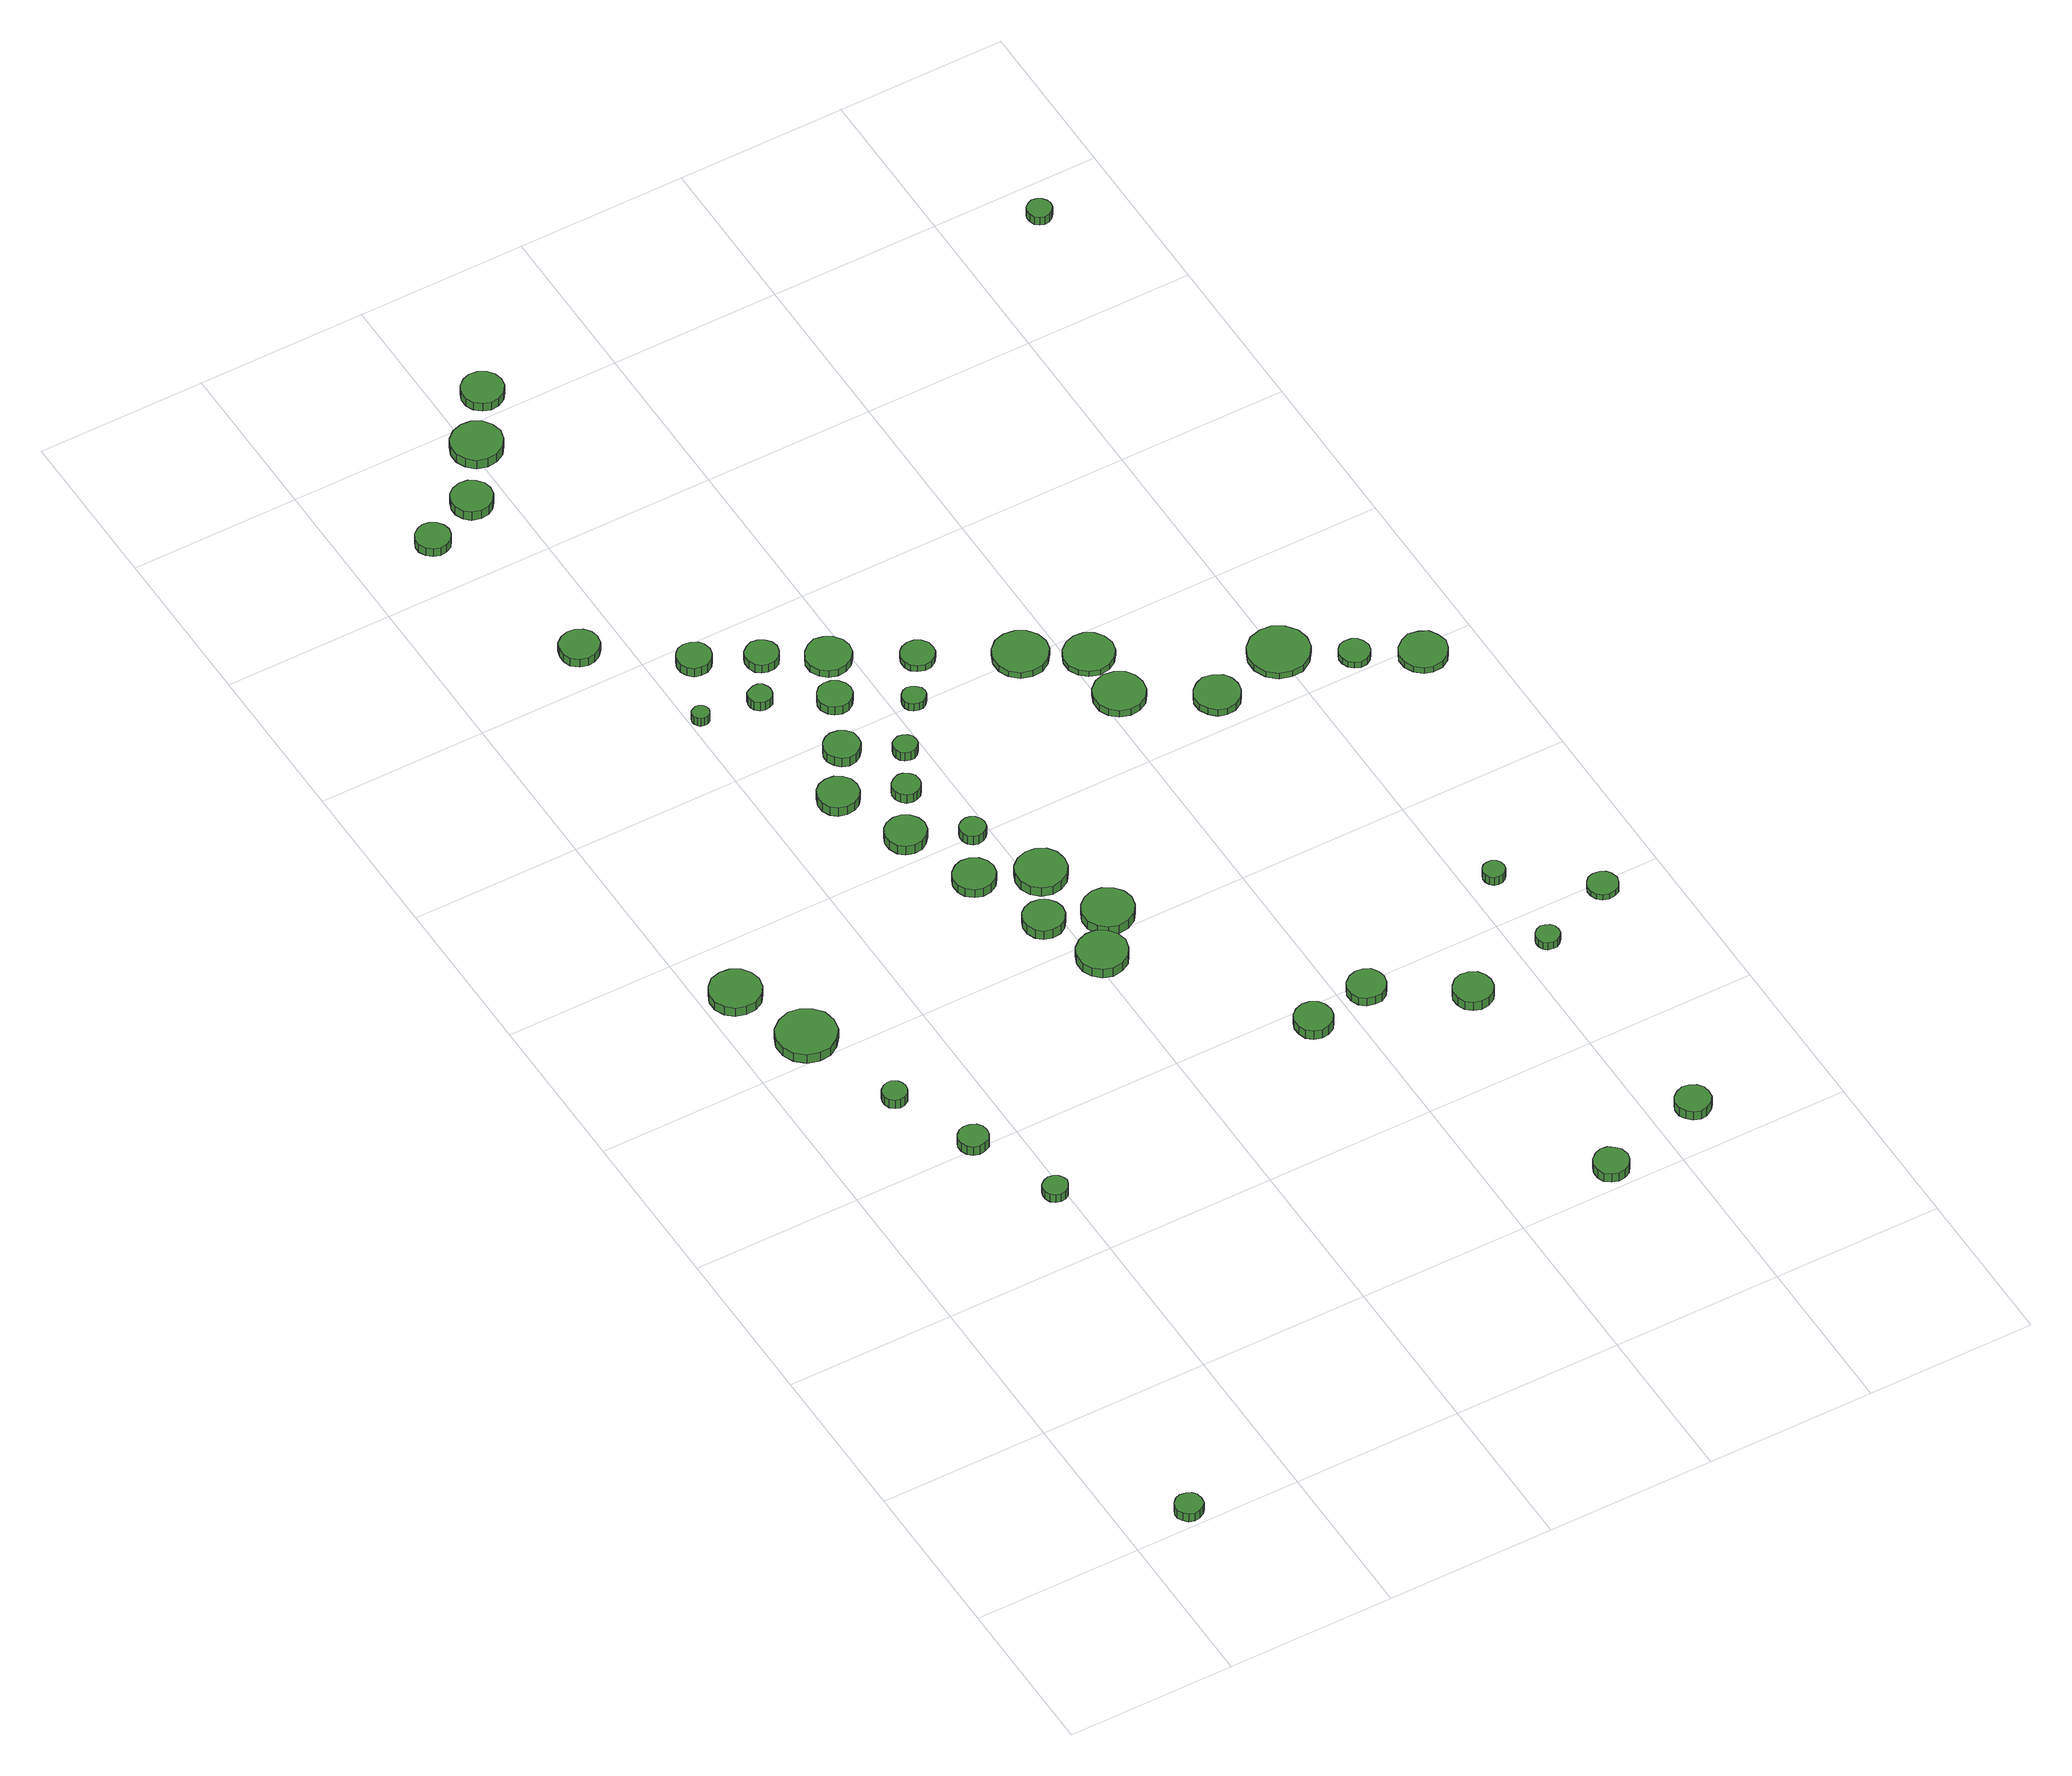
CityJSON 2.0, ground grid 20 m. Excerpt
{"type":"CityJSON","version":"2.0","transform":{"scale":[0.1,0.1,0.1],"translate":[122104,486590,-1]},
"CityObjects":{
"tree1":{"type":"SolitaryVegetationObject","attributes":{"function":"something"},"geometry":[{"type":"MultiSurface","lod":"1","boundaries":[[[0,1,2,3,4,5,6,7,8,9,10,11,12,13,14]],[[15,16,17,18,19,20,21,22,23,24,25,26,27,28,29]],[[0,29,28,1]],[[1,28,27,2]],[[2,27,26,3]],[[3,26,25,4]],[[4,25,24,5]],[[5,24,23,6]],[[6,23,22,7]],[[7,22,21,8]],[[8,21,20,9]],[[9,20,19,10]],[[10,19,18,11]],[[11,18,17,12]],[[12,17,16,13]],[[13,16,15,14]],[[14,15,29,0]]]}]},
"tree2":{"type":"SolitaryVegetationObject","attributes":{"function":"something"},"geometry":[{"type":"MultiSurface","lod":"1","boundaries":[[[30,31,32,33,34,35,36,37,38,39,40,41,42,43,44]],[[45,46,47,48,49,50,51,52,53,54,55,56,57,58,59]],[[30,59,58,31]],[[31,58,57,32]],[[32,57,56,33]],[[33,56,55,34]],[[34,55,54,35]],[[35,54,53,36]],[[36,53,52,37]],[[37,52,51,38]],[[38,51,50,39]],[[39,50,49,40]],[[40,49,48,41]],[[41,48,47,42]],[[42,47,46,43]],[[43,46,45,44]],[[44,45,59,30]]]}]},
"tree3":{"type":"SolitaryVegetationObject","attributes":{"function":"something"},"geometry":[{"type":"MultiSurface","lod":"1","boundaries":[[[60,61,62,63,64,65,66,67,68,69,70,71,72,73,74]],[[75,76,77,78,79,80,81,82,83,84,85,86,87,88,89]],[[60,89,88,61]],[[61,88,87,62]],[[62,87,86,63]],[[63,86,85,64]],[[64,85,84,65]],[[65,84,83,66]],[[66,83,82,67]],[[67,82,81,68]],[[68,81,80,69]],[[69,80,79,70]],[[70,79,78,71]],[[71,78,77,72]],[[72,77,76,73]],[[73,76,75,74]],[[74,75,89,60]]]}]},
"tree4":{"type":"SolitaryVegetationObject","attributes":{"function":"something"},"geometry":[{"type":"MultiSurface","lod":"1","boundaries":[[[90,91,92,93,94,95,96,97,98,99,100,101,102,103,104]],[[105,106,107,108,109,110,111,112,113,114,115,116,117,118,119]],[[90,119,118,91]],[[91,118,117,92]],[[92,117,116,93]],[[93,116,115,94]],[[94,115,114,95]],[[95,114,113,96]],[[96,113,112,97]],[[97,112,111,98]],[[98,111,110,99]],[[99,110,109,100]],[[100,109,108,101]],[[101,108,107,102]],[[102,107,106,103]],[[103,106,105,104]],[[104,105,119,90]]]}]},
"tree5":{"type":"SolitaryVegetationObject","attributes":{"function":"something"},"geometry":[{"type":"MultiSurface","lod":"1","boundaries":[[[120,121,122,123,124,125,126,127,128,129,130,131,132,133,134]],[[135,136,137,138,139,140,141,142,143,144,145,146,147,148,149]],[[120,149,148,121]],[[121,148,147,122]],[[122,147,146,123]],[[123,146,145,124]],[[124,145,144,125]],[[125,144,143,126]],[[126,143,142,127]],[[127,142,141,128]],[[128,141,140,129]],[[129,140,139,130]],[[130,139,138,131]],[[131,138,137,132]],[[132,137,136,133]],[[133,136,135,134]],[[134,135,149,120]]]}]},
"tree6":{"type":"SolitaryVegetationObject","attributes":{"function":"something"},"geometry":[{"type":"MultiSurface","lod":"1","boundaries":[[[150,151,152,153,154,155,156,157,158,159,160,161,162,163,164]],[[165,166,167,168,169,170,171,172,173,174,175,176,177,178,179]],[[150,179,178,151]],[[151,178,177,152]],[[152,177,176,153]],[[153,176,175,154]],[[154,175,174,155]],[[155,174,173,156]],[[156,173,172,157]],[[157,172,171,158]],[[158,171,170,159]],[[159,170,169,160]],[[160,169,168,161]],[[161,168,167,162]],[[162,167,166,163]],[[163,166,165,164]],[[164,165,179,150]]]}]},
"tree7":{"type":"SolitaryVegetationObject","attributes":{"function":"something"},"geometry":[{"type":"MultiSurface","lod":"1","boundaries":[[[180,181,182,183,184,185,186,187,188,189,190,191,192,193,194]],[[195,196,197,198,199,200,201,202,203,204,205,206,207,208,209]],[[180,209,208,181]],[[181,208,207,182]],[[182,207,206,183]],[[183,206,205,184]],[[184,205,204,185]],[[185,204,203,186]],[[186,203,202,187]],[[187,202,201,188]],[[188,201,200,189]],[[189,200,199,190]],[[190,199,198,191]],[[191,198,197,192]],[[192,197,196,193]],[[193,196,195,194]],[[194,195,209,180]]]}]},
"tree8":{"type":"SolitaryVegetationObject","attributes":{"function":"something"},"geometry":[{"type":"MultiSurface","lod":"1","boundaries":[[[210,211,212,213,214,215,216,217,218,219,220,221,222,223,224]],[[225,226,227,228,229,230,231,232,233,234,235,236,237,238,239]],[[210,239,238,211]],[[211,238,237,212]],[[212,237,236,213]],[[213,236,235,214]],[[214,235,234,215]],[[215,234,233,216]],[[216,233,232,217]],[[217,232,231,218]],[[218,231,230,219]],[[219,230,229,220]],[[220,229,228,221]],[[221,228,227,222]],[[222,227,226,223]],[[223,226,225,224]],[[224,225,239,210]]]}]},
"tree9":{"type":"SolitaryVegetationObject","attributes":{"function":"something"},"geometry":[{"type":"MultiSurface","lod":"1","boundaries":[[[240,241,242,243,244,245,246,247,248,249,250,251,252,253,254]],[[255,256,257,258,259,260,261,262,263,264,265,266,267,268,269]],[[240,269,268,241]],[[241,268,267,242]],[[242,267,266,243]],[[243,266,265,244]],[[244,265,264,245]],[[245,264,263,246]],[[246,263,262,247]],[[247,262,261,248]],[[248,261,260,249]],[[249,260,259,250]],[[250,259,258,251]],[[251,258,257,252]],[[252,257,256,253]],[[253,256,255,254]],[[254,255,269,240]]]}]},
"tree10":{"type":"SolitaryVegetationObject","attributes":{"function":"something"},"geometry":[{"type":"MultiSurface","lod":"1","boundaries":[[[270,271,272,273,274,275,276,277,278,279,280,281,282,283,284]],[[285,286,287,288,289,290,291,292,293,294,295,296,297,298,299]],[[270,299,298,271]],[[271,298,297,272]],[[272,297,296,273]],[[273,296,295,274]],[[274,295,294,275]],[[275,294,293,276]],[[276,293,292,277]],[[277,292,291,278]],[[278,291,290,279]],[[279,290,289,280]],[[280,289,288,281]],[[281,288,287,282]],[[282,287,286,283]],[[283,286,285,284]],[[284,285,299,270]]]}]},
"tree11":{"type":"SolitaryVegetationObject","attributes":{"function":"something"},"geometry":[{"type":"MultiSurface","lod":"1","boundaries":[[[300,301,302,303,304,305,306,307,308,309,310,311,312,313,314]],[[315,316,317,318,319,320,321,322,323,324,325,326,327,328,329]],[[300,329,328,301]],[[301,328,327,302]],[[302,327,326,303]],[[303,326,325,304]],[[304,325,324,305]],[[305,324,323,306]],[[306,323,322,307]],[[307,322,321,308]],[[308,321,320,309]],[[309,320,319,310]],[[310,319,318,311]],[[311,318,317,312]],[[312,317,316,313]],[[313,316,315,314]],[[314,315,329,300]]]}]},
"tree12":{"type":"SolitaryVegetationObject","attributes":{"function":"something"},"geometry":[{"type":"MultiSurface","lod":"1","boundaries":[[[330,331,332,333,334,335,336,337,338,339,340,341,342,343,344]],[[345,346,347,348,349,350,351,352,353,354,355,356,357,358,359]],[[330,359,358,331]],[[331,358,357,332]],[[332,357,356,333]],[[333,356,355,334]],[[334,355,354,335]],[[335,354,353,336]],[[336,353,352,337]],[[337,352,351,338]],[[338,351,350,339]],[[339,350,349,340]],[[340,349,348,341]],[[341,348,347,342]],[[342,347,346,343]],[[343,346,345,344]],[[344,345,359,330]]]}]},
"tree13":{"type":"SolitaryVegetationObject","attributes":{"function":"something"},"geometry":[{"type":"MultiSurface","lod":"1","boundaries":[[[360,361,362,363,364,365,366,367,368,369,370,371,372,373,374]],[[375,376,377,378,379,380,381,382,383,384,385,386,387,388,389]],[[360,389,388,361]],[[361,388,387,362]],[[362,387,386,363]],[[363,386,385,364]],[[364,385,384,365]],[[365,384,383,366]],[[366,383,382,367]],[[367,382,381,368]],[[368,381,380,369]],[[369,380,379,370]],[[370,379,378,371]],[[371,378,377,372]],[[372,377,376,373]],[[373,376,375,374]],[[374,375,389,360]]]}]},
"tree14":{"type":"SolitaryVegetationObject","attributes":{"function":"something"},"geometry":[{"type":"MultiSurface","lod":"1","boundaries":[[[390,391,392,393,394,395,396,397,398,399,400,401,402,403,404]],[[405,406,407,408,409,410,411,412,413,414,415,416,417,418,419]],[[390,419,418,391]],[[391,418,417,392]],[[392,417,416,393]],[[393,416,415,394]],[[394,415,414,395]],[[395,414,413,396]],[[396,413,412,397]],[[397,412,411,398]],[[398,411,410,399]],[[399,410,409,400]],[[400,409,408,401]],[[401,408,407,402]],[[402,407,406,403]],[[403,406,405,404]],[[404,405,419,390]]]}]},
"tree15":{"type":"SolitaryVegetationObject","attributes":{"function":"something"},"geometry":[{"type":"MultiSurface","lod":"1","boundaries":[[[420,421,422,423,424,425,426,427,428,429,430,431,432,433,434]],[[435,436,437,438,439,440,441,442,443,444,445,446,447,448,449]],[[420,449,448,421]],[[421,448,447,422]],[[422,447,446,423]],[[423,446,445,424]],[[424,445,444,425]],[[425,444,443,426]],[[426,443,442,427]],[[427,442,441,428]],[[428,441,440,429]],[[429,440,439,430]],[[430,439,438,431]],[[431,438,437,432]],[[432,437,436,433]],[[433,436,435,434]],[[434,435,449,420]]]}]},
"tree16":{"type":"SolitaryVegetationObject","attributes":{"function":"something"},"geometry":[{"type":"MultiSurface","lod":"1","boundaries":[[[450,451,452,453,454,455,456,457,458,459,460,461,462,463,464]],[[465,466,467,468,469,470,471,472,473,474,475,476,477,478,479]],[[450,479,478,451]],[[451,478,477,452]],[[452,477,476,453]],[[453,476,475,454]],[[454,475,474,455]],[[455,474,473,456]],[[456,473,472,457]],[[457,472,471,458]],[[458,471,470,459]],[[459,470,469,460]],[[460,469,468,461]],[[461,468,467,462]],[[462,467,466,463]],[[463,466,465,464]],[[464,465,479,450]]]}]},
"tree17":{"type":"SolitaryVegetationObject","attributes":{"function":"something"},"geometry":[{"type":"MultiSurface","lod":"1","boundaries":[[[480,481,482,483,484,485,486,487,488,489,490,491,492,493,494]],[[495,496,497,498,499,500,501,502,503,504,505,506,507,508,509]],[[480,509,508,481]],[[481,508,507,482]],[[482,507,506,483]],[[483,506,505,484]],[[484,505,504,485]],[[485,504,503,486]],[[486,503,502,487]],[[487,502,501,488]],[[488,501,500,489]],[[489,500,499,490]],[[490,499,498,491]],[[491,498,497,492]],[[492,497,496,493]],[[493,496,495,494]],[[494,495,509,480]]]}]},
"tree18":{"type":"SolitaryVegetationObject","attributes":{"function":"something"},"geometry":[{"type":"MultiSurface","lod":"1","boundaries":[[[510,511,512,513,514,515,516,517,518,519,520,521,522,523,524]],[[525,526,527,528,529,530,531,532,533,534,535,536,537,538,539]],[[510,539,538,511]],[[511,538,537,512]],[[512,537,536,513]],[[513,536,535,514]],[[514,535,534,515]],[[515,534,533,516]],[[516,533,532,517]],[[517,532,531,518]],[[518,531,530,519]],[[519,530,529,520]],[[520,529,528,521]],[[521,528,527,522]],[[522,527,526,523]],[[523,526,525,524]],[[524,525,539,510]]]}]},
"tree19":{"type":"SolitaryVegetationObject","attributes":{"function":"something"},"geometry":[{"type":"MultiSurface","lod":"1","boundaries":[[[540,541,542,543,544,545,546,547,548,549,550,551,552,553,554]],[[555,556,557,558,559,560,561,562,563,564,565,566,567,568,569]],[[540,569,568,541]],[[541,568,567,542]],[[542,567,566,543]],[[543,566,565,544]],[[544,565,564,545]],[[545,564,563,546]],[[546,563,562,547]],[[547,562,561,548]],[[548,561,560,549]],[[549,560,559,550]],[[550,559,558,551]],[[551,558,557,552]],[[552,557,556,553]],[[553,556,555,554]],[[554,555,569,540]]]}]},
"tree20":{"type":"SolitaryVegetationObject","attributes":{"function":"something"},"geometry":[{"type":"MultiSurface","lod":"1","boundaries":[[[570,571,572,573,574,575,576,577,578,579,580,581,582,583,584]],[[585,586,587,588,589,590,591,592,593,594,595,596,597,598,599]],[[570,599,598,571]],[[571,598,597,572]],[[572,597,596,573]],[[573,596,595,574]],[[574,595,594,575]],[[575,594,593,576]],[[576,593,592,577]],[[577,592,591,578]],[[578,591,590,579]],[[579,590,589,580]],[[580,589,588,581]],[[581,588,587,582]],[[582,587,586,583]],[[583,586,585,584]],[[584,585,599,570]]]}]},
"tree21":{"type":"SolitaryVegetationObject","attributes":{"function":"something"},"geometry":[{"type":"MultiSurface","lod":"1","boundaries":[[[600,601,602,603,604,605,606,607,608,609,610,611,612,613,614]],[[615,616,617,618,619,620,621,622,623,624,625,626,627,628,629]],[[600,629,628,601]],[[601,628,627,602]],[[602,627,626,603]],[[603,626,625,604]],[[604,625,624,605]],[[605,624,623,606]],[[606,623,622,607]],[[607,622,621,608]],[[608,621,620,609]],[[609,620,619,610]],[[610,619,618,611]],[[611,618,617,612]],[[612,617,616,613]],[[613,616,615,614]],[[614,615,629,600]]]}]},
"tree22":{"type":"SolitaryVegetationObject","attributes":{"function":"something"},"geometry":[{"type":"MultiSurface","lod":"1","boundaries":[[[630,631,632,633,634,635,636,637,638,639,640,641,642,643,644]],[[645,646,647,648,649,650,651,652,653,654,655,656,657,658,659]],[[630,659,658,631]],[[631,658,657,632]],[[632,657,656,633]],[[633,656,655,634]],[[634,655,654,635]],[[635,654,653,636]],[[636,653,652,637]],[[637,652,651,638]],[[638,651,650,639]],[[639,650,649,640]],[[640,649,648,641]],[[641,648,647,642]],[[642,647,646,643]],[[643,646,645,644]],[[644,645,659,630]]]}]},
"tree23":{"type":"SolitaryVegetationObject","attributes":{"function":"something"},"geometry":[{"type":"MultiSurface","lod":"1","boundaries":[[[660,661,662,663,664,665,666,667,668,669,670,671,672,673,674]],[[675,676,677,678,679,680,681,682,683,684,685,686,687,688,689]],[[660,689,688,661]],[[661,688,687,662]],[[662,687,686,663]],[[663,686,685,664]],[[664,685,684,665]],[[665,684,683,666]],[[666,683,682,667]],[[667,682,681,668]],[[668,681,680,669]],[[669,680,679,670]],[[670,679,678,671]],[[671,678,677,672]],[[672,677,676,673]],[[673,676,675,674]],[[674,675,689,660]]]}]},
"tree24":{"type":"SolitaryVegetationObject","attributes":{"function":"something"},"geometry":[{"type":"MultiSurface","lod":"1","boundaries":[[[690,691,692,693,694,695,696,697,698,699,700,701,702,703,704]],[[705,706,707,708,709,710,711,712,713,714,715,716,717,718,719]],[[690,719,718,691]],[[691,718,717,692]],[[692,717,716,693]],[[693,716,715,694]],[[694,715,714,695]],[[695,714,713,696]],[[696,713,712,697]],[[697,712,711,698]],[[698,711,710,699]],[[699,710,709,700]],[[700,709,708,701]],[[701,708,707,702]],[[702,707,706,703]],[[703,706,705,704]],[[704,705,719,690]]]}]},
"tree25":{"type":"SolitaryVegetationObject","attributes":{"function":"something"},"geometry":[{"type":"MultiSurface","lod":"1","boundaries":[[[720,721,722,723,724,725,726,727,728,729,730,731,732,733,734]],[[735,736,737,738,739,740,741,742,743,744,745,746,747,748,749]],[[720,749,748,721]],[[721,748,747,722]],[[722,747,746,723]],[[723,746,745,724]],[[724,745,744,725]],[[725,744,743,726]],[[726,743,742,727]],[[727,742,741,728]],[[728,741,740,729]],[[729,740,739,730]],[[730,739,738,731]],[[731,738,737,732]],[[732,737,736,733]],[[733,736,735,734]],[[734,735,749,720]]]}]},
"tree26":{"type":"SolitaryVegetationObject","attributes":{"function":"something"},"geometry":[{"type":"MultiSurface","lod":"1","boundaries":[[[750,751,752,753,754,755,756,757,758,759,760,761,762,763,764]],[[765,766,767,768,769,770,771,772,773,774,775,776,777,778,779]],[[750,779,778,751]],[[751,778,777,752]],[[752,777,776,753]],[[753,776,775,754]],[[754,775,774,755]],[[755,774,773,756]],[[756,773,772,757]],[[757,772,771,758]],[[758,771,770,759]],[[759,770,769,760]],[[760,769,768,761]],[[761,768,767,762]],[[762,767,766,763]],[[763,766,765,764]],[[764,765,779,750]]]}]},
"tree27":{"type":"SolitaryVegetationObject","attributes":{"function":"something"},"geometry":[{"type":"MultiSurface","lod":"1","boundaries":[[[780,781,782,783,784,785,786,787,788,789,790,791,792,793,794]],[[795,796,797,798,799,800,801,802,803,804,805,806,807,808,809]],[[780,809,808,781]],[[781,808,807,782]],[[782,807,806,783]],[[783,806,805,784]],[[784,805,804,785]],[[785,804,803,786]],[[786,803,802,787]],[[787,802,801,788]],[[788,801,800,789]],[[789,800,799,790]],[[790,799,798,791]],[[791,798,797,792]],[[792,797,796,793]],[[793,796,795,794]],[[794,795,809,780]]]}]},
"tree28":{"type":"SolitaryVegetationObject","attributes":{"function":"something"},"geometry":[{"type":"MultiSurface","lod":"1","boundaries":[[[810,811,812,813,814,815,816,817,818,819,820,821,822,823,824]],[[825,826,827,828,829,830,831,832,833,834,835,836,837,838,839]],[[810,839,838,811]],[[811,838,837,812]],[[812,837,836,813]],[[813,836,835,814]],[[814,835,834,815]],[[815,834,833,816]],[[816,833,832,817]],[[817,832,831,818]],[[818,831,830,819]],[[819,830,829,820]],[[820,829,828,821]],[[821,828,827,822]],[[822,827,826,823]],[[823,826,825,824]],[[824,825,839,810]]]}]},
"tree29":{"type":"SolitaryVegetationObject","attributes":{"function":"something"},"geometry":[{"type":"MultiSurface","lod":"1","boundaries":[[[840,841,842,843,844,845,846,847,848,849,850,851,852,853,854]],[[855,856,857,858,859,860,861,862,863,864,865,866,867,868,869]],[[840,869,868,841]],[[841,868,867,842]],[[842,867,866,843]],[[843,866,865,844]],[[844,865,864,845]],[[845,864,863,846]],[[846,863,862,847]],[[847,862,861,848]],[[848,861,860,849]],[[849,860,859,850]],[[850,859,858,851]],[[851,858,857,852]],[[852,857,856,853]],[[853,856,855,854]],[[854,855,869,840]]]}]},
"tree30":{"type":"SolitaryVegetationObject","attributes":{"function":"something"},"geometry":[{"type":"MultiSurface","lod":"1","boundaries":[[[870,871,872,873,874,875,876,877,878,879,880,881,882,883,884]],[[885,886,887,888,889,890,891,892,893,894,895,896,897,898,899]],[[870,899,898,871]],[[871,898,897,872]],[[872,897,896,873]],[[873,896,895,874]],[[874,895,894,875]],[[875,894,893,876]],[[876,893,892,877]],[[877,892,891,878]],[[878,891,890,879]],[[879,890,889,880]],[[880,889,888,881]],[[881,888,887,882]],[[882,887,886,883]],[[883,886,885,884]],[[884,885,899,870]]]}]},
"tree31":{"type":"SolitaryVegetationObject","attributes":{"function":"something"},"geometry":[{"type":"MultiSurface","lod":"1","boundaries":[[[900,901,902,903,904,905,906,907,908,909,910,911,912,913,914]],[[915,916,917,918,919,920,921,922,923,924,925,926,927,928,929]],[[900,929,928,901]],[[901,928,927,902]],[[902,927,926,903]],[[903,926,925,904]],[[904,925,924,905]],[[905,924,923,906]],[[906,923,922,907]],[[907,922,921,908]],[[908,921,920,909]],[[909,920,919,910]],[[910,919,918,911]],[[911,918,917,912]],[[912,917,916,913]],[[913,916,915,914]],[[914,915,929,900]]]}]},
"tree32":{"type":"SolitaryVegetationObject","attributes":{"function":"something"},"geometry":[{"type":"MultiSurface","lod":"1","boundaries":[[[930,931,932,933,934,935,936,937,938,939,940,941,942,943,944]],[[945,946,947,948,949,950,951,952,953,954,955,956,957,958,959]],[[930,959,958,931]],[[931,958,957,932]],[[932,957,956,933]],[[933,956,955,934]],[[934,955,954,935]],[[935,954,953,936]],[[936,953,952,937]],[[937,952,951,938]],[[938,951,950,939]],[[939,950,949,940]],[[940,949,948,941]],[[941,948,947,942]],[[942,947,946,943]],[[943,946,945,944]],[[944,945,959,930]]]}]},
"tree33":{"type":"SolitaryVegetationObject","attributes":{"function":"something"},"geometry":[{"type":"MultiSurface","lod":"1","boundaries":[[[960,961,962,963,964,965,966,967,968,969,970,971,972,973,974]],[[975,976,977,978,979,980,981,982,983,984,985,986,987,988,989]],[[960,989,988,961]],[[961,988,987,962]],[[962,987,986,963]],[[963,986,985,964]],[[964,985,984,965]],[[965,984,983,966]],[[966,983,982,967]],[[967,982,981,968]],[[968,981,980,969]],[[969,980,979,970]],[[970,979,978,971]],[[971,978,977,972]],[[972,977,976,973]],[[973,976,975,974]],[[974,975,989,960]]]}]},
"tree34":{"type":"SolitaryVegetationObject","attributes":{"function":"something"},"geometry":[{"type":"MultiSurface","lod":"1","boundaries":[[[990,991,992,993,994,995,996,997,998,999,1000,1001,1002,1003,1004]],[[1005,1006,1007,1008,1009,1010,1011,1012,1013,1014,1015,1016,1017,1018,1019]],[[990,1019,1018,991]],[[991,1018,1017,992]],[[992,1017,1016,993]],[[993,1016,1015,994]],[[994,1015,1014,995]],[[995,1014,1013,996]],[[996,1013,1012,997]],[[997,1012,1011,998]],[[998,1011,1010,999]],[[999,1010,1009,1000]],[[1000,1009,1008,1001]],[[1001,1008,1007,1002]],[[1002,1007,1006,1003]],[[1003,1006,1005,1004]],[[1004,1005,1019,990]]]}]},
"tree35":{"type":"SolitaryVegetationObject","attributes":{"function":"something"},"geometry":[{"type":"MultiSurface","lod":"1","boundaries":[[[1020,1021,1022,1023,1024,1025,1026,1027,1028,1029,1030,1031,1032,1033,1034]],[[1035,1036,1037,1038,1039,1040,1041,1042,1043,1044,1045,1046,1047,1048,1049]],[[1020,1049,1048,1021]],[[1021,1048,1047,1022]],[[1022,1047,1046,1023]],[[1023,1046,1045,1024]],[[1024,1045,1044,1025]],[[1025,1044,1043,1026]],[[1026,1043,1042,1027]],[[1027,1042,1041,1028]],[[1028,1041,1040,1029]],[[1029,1040,1039,1030]],[[1030,1039,1038,1031]],[[1031,1038,1037,1032]],[[1032,1037,1036,1033]],[[1033,1036,1035,1034]],[[1034,1035,1049,1020]]]}]},
"tree36":{"type":"SolitaryVegetationObject","attributes":{"function":"something"},"geometry":[{"type":"MultiSurface","lod":"1","boundaries":[[[1050,1051,1052,1053,1054,1055,1056,1057,1058,1059,1060,1061,1062,1063,1064]],[[1065,1066,1067,1068,1069,1070,1071,1072,1073,1074,1075,1076,1077,1078,1079]],[[1050,1079,1078,1051]],[[1051,1078,1077,1052]],[[1052,1077,1076,1053]],[[1053,1076,1075,1054]],[[1054,1075,1074,1055]],[[1055,1074,1073,1056]],[[1056,1073,1072,1057]],[[1057,1072,1071,1058]],[[1058,1071,1070,1059]],[[1059,1070,1069,1060]],[[1060,1069,1068,1061]],[[1061,1068,1067,1062]],[[1062,1067,1066,1063]],[[1063,1066,1065,1064]],[[1064,1065,1079,1050]]]}]},
"tree37":{"type":"SolitaryVegetationObject","attributes":{"function":"something"},"geometry":[{"type":"MultiSurface","lod":"1","boundaries":[[[1080,1081,1082,1083,1084,1085,1086,1087,1088,1089,1090,1091,1092,1093,1094]],[[1095,1096,1097,1098,1099,1100,1101,1102,1103,1104,1105,1106,1107,1108,1109]],[[1080,1109,1108,1081]],[[1081,1108,1107,1082]],[[1082,1107,1106,1083]],[[1083,1106,1105,1084]],[[1084,1105,1104,1085]],[[1085,1104,1103,1086]],[[1086,1103,1102,1087]],[[1087,1102,1101,1088]],[[1088,1101,1100,1089]],[[1089,1100,1099,1090]],[[1090,1099,1098,1091]],[[1091,1098,1097,1092]],[[1092,1097,1096,1093]],[[1093,1096,1095,1094]],[[1094,1095,1109,1080]]]}]},
"tree38":{"type":"SolitaryVegetationObject","attributes":{"function":"something"},"geometry":[{"type":"MultiSurface","lod":"1","boundaries":[[[1110,1111,1112,1113,1114,1115,1116,1117,1118,1119,1120,1121,1122,1123,1124]],[[1125,1126,1127,1128,1129,1130,1131,1132,1133,1134,1135,1136,1137,1138,1139]],[[1110,1139,1138,1111]],[[1111,1138,1137,1112]],[[1112,1137,1136,1113]],[[1113,1136,1135,1114]],[[1114,1135,1134,1115]],[[1115,1134,1133,1116]],[[1116,1133,1132,1117]],[[1117,1132,1131,1118]],[[1118,1131,1130,1119]],[[1119,1130,1129,1120]],[[1120,1129,1128,1121]],[[1121,1128,1127,1122]],[[1122,1127,1126,1123]],[[1123,1126,1125,1124]],[[1124,1125,1139,1110]]]}]},
"tree39":{"type":"SolitaryVegetationObject","attributes":{"function":"something"},"geometry":[{"type":"MultiSurface","lod":"1","boundaries":[[[1140,1141,1142,1143,1144,1145,1146,1147,1148,1149,1150,1151,1152,1153,1154]],[[1155,1156,1157,1158,1159,1160,1161,1162,1163,1164,1165,1166,1167,1168,1169]],[[1140,1169,1168,1141]],[[1141,1168,1167,1142]],[[1142,1167,1166,1143]],[[1143,1166,1165,1144]],[[1144,1165,1164,1145]],[[1145,1164,1163,1146]],[[1146,1163,1162,1147]],[[1147,1162,1161,1148]],[[1148,1161,1160,1149]],[[1149,1160,1159,1150]],[[1150,1159,1158,1151]],[[1151,1158,1157,1152]],[[1152,1157,1156,1153]],[[1153,1156,1155,1154]],[[1154,1155,1169,1140]]]}]},
"tree40":{"type":"SolitaryVegetationObject","attributes":{"function":"something"},"geometry":[{"type":"MultiSurface","lod":"1","boundaries":[[[1170,1171,1172,1173,1174,1175,1176,1177,1178,1179,1180,1181,1182,1183,1184]],[[1185,1186,1187,1188,1189,1190,1191,1192,1193,1194,1195,1196,1197,1198,1199]],[[1170,1199,1198,1171]],[[1171,1198,1197,1172]],[[1172,1197,1196,1173]],[[1173,1196,1195,1174]],[[1174,1195,1194,1175]],[[1175,1194,1193,1176]],[[1176,1193,1192,1177]],[[1177,1192,1191,1178]],[[1178,1191,1190,1179]],[[1179,1190,1189,1180]],[[1180,1189,1188,1181]],[[1181,1188,1187,1182]],[[1182,1187,1186,1183]],[[1183,1186,1185,1184]],[[1184,1185,1199,1170]]]}]},
"tree41":{"type":"SolitaryVegetationObject","attributes":{"function":"something"},"geometry":[{"type":"MultiSurface","lod":"1","boundaries":[[[1200,1201,1202,1203,1204,1205,1206,1207,1208,1209,1210,1211,1212,1213,1214]],[[1215,1216,1217,1218,1219,1220,1221,1222,1223,1224,1225,1226,1227,1228,1229]],[[1200,1229,1228,1201]],[[1201,1228,1227,1202]],[[1202,1227,1226,1203]],[[1203,1226,1225,1204]],[[1204,1225,1224,1205]],[[1205,1224,1223,1206]],[[1206,1223,1222,1207]],[[1207,1222,1221,1208]],[[1208,1221,1220,1209]],[[1209,1220,1219,1210]],[[1210,1219,1218,1211]],[[1211,1218,1217,1212]],[[1212,1217,1216,1213]],[[1213,1216,1215,1214]],[[1214,1215,1229,1200]]]}]},
"tree42":{"type":"SolitaryVegetationObject","attributes":{"function":"something"},"geometry":[{"type":"MultiSurface","lod":"1","boundaries":[[[1230,1231,1232,1233,1234,1235,1236,1237,1238,1239,1240,1241,1242,1243,1244]],[[1245,1246,1247,1248,1249,1250,1251,1252,1253,1254,1255,1256,1257,1258,1259]],[[1230,1259,1258,1231]],[[1231,1258,1257,1232]],[[1232,1257,1256,1233]],[[1233,1256,1255,1234]],[[1234,1255,1254,1235]],[[1235,1254,1253,1236]],[[1236,1253,1252,1237]],[[1237,1252,1251,1238]],[[1238,1251,1250,1239]],[[1239,1250,1249,1240]],[[1240,1249,1248,1241]],[[1241,1248,1247,1242]],[[1242,1247,1246,1243]],[[1243,1246,1245,1244]],[[1244,1245,1259,1230]]]}]},
"tree43":{"type":"SolitaryVegetationObject","attributes":{"function":"something"},"geometry":[{"type":"MultiSurface","lod":"1","boundaries":[[[1260,1261,1262,1263,1264,1265,1266,1267,1268,1269,1270,1271,1272,1273,1274]],[[1275,1276,1277,1278,1279,1280,1281,1282,1283,1284,1285,1286,1287,1288,1289]],[[1260,1289,1288,1261]],[[1261,1288,1287,1262]],[[1262,1287,1286,1263]],[[1263,1286,1285,1264]],[[1264,1285,1284,1265]],[[1265,1284,1283,1266]],[[1266,1283,1282,1267]],[[1267,1282,1281,1268]],[[1268,1281,1280,1269]],[[1269,1280,1279,1270]],[[1270,1279,1278,1271]],[[1271,1278,1277,1272]],[[1272,1277,1276,1273]],[[1273,1276,1275,1274]],[[1274,1275,1289,1260]]]}]},
"tree44":{"type":"SolitaryVegetationObject","attributes":{"function":"something"},"geometry":[{"type":"MultiSurface","lod":"1","boundaries":[[[1290,1291,1292,1293,1294,1295,1296,1297,1298,1299,1300,1301,1302,1303,1304]],[[1305,1306,1307,1308,1309,1310,1311,1312,1313,1314,1315,1316,1317,1318,1319]],[[1290,1319,1318,1291]],[[1291,1318,1317,1292]],[[1292,1317,1316,1293]],[[1293,1316,1315,1294]],[[1294,1315,1314,1295]],[[1295,1314,1313,1296]],[[1296,1313,1312,1297]],[[1297,1312,1311,1298]],[[1298,1311,1310,1299]],[[1299,1310,1309,1300]],[[1300,1309,1308,1301]],[[1301,1308,1307,1302]],[[1302,1307,1306,1303]],[[1303,1306,1305,1304]],[[1304,1305,1319,1290]]]}]},
"tree45":{"type":"SolitaryVegetationObject","attributes":{"function":"something"},"geometry":[{"type":"MultiSurface","lod":"1","boundaries":[[[1320,1321,1322,1323,1324,1325,1326,1327,1328,1329,1330,1331,1332,1333,1334]],[[1335,1336,1337,1338,1339,1340,1341,1342,1343,1344,1345,1346,1347,1348,1349]],[[1320,1349,1348,1321]],[[1321,1348,1347,1322]],[[1322,1347,1346,1323]],[[1323,1346,1345,1324]],[[1324,1345,1344,1325]],[[1325,1344,1343,1326]],[[1326,1343,1342,1327]],[[1327,1342,1341,1328]],[[1328,1341,1340,1329]],[[1329,1340,1339,1330]],[[1330,1339,1338,1331]],[[1331,1338,1337,1332]],[[1332,1337,1336,1333]],[[1333,1336,1335,1334]],[[1334,1335,1349,1320]]]}]},
"tree46":{"type":"SolitaryVegetationObject","attributes":{"function":"something"},"geometry":[{"type":"MultiSurface","lod":"1","boundaries":[[[1350,1351,1352,1353,1354,1355,1356,1357,1358,1359,1360,1361,1362,1363,1364]],[[1365,1366,1367,1368,1369,1370,1371,1372,1373,1374,1375,1376,1377,1378,1379]],[[1350,1379,1378,1351]],[[1351,1378,1377,1352]],[[1352,1377,1376,1353]],[[1353,1376,1375,1354]],[[1354,1375,1374,1355]],[[1355,1374,1373,1356]],[[1356,1373,1372,1357]],[[1357,1372,1371,1358]],[[1358,1371,1370,1359]],[[1359,1370,1369,1360]],[[1360,1369,1368,1361]],[[1361,1368,1367,1362]],[[1362,1367,1366,1363]],[[1363,1366,1365,1364]],[[1364,1365,1379,1350]]]}]}
},
"vertices":[
[93,22,18],[92,29,18],[88,34,18],[82,37,18],[75,38,18],[69,36,18],[64,31,18],[61,25,18],[61,19,18],[64,13,18],[69,8,18],[75,6,18],[82,7,18],[88,10,18],[92,15,18],[92,15,6],[88,10,6],[82,7,6],[75,6,6],[69,8,6],[64,13,6],[61,19,6],[61,25,6],[64,31,6],[69,36,6],[75,38,6],[82,37,6],[88,34,6],[92,29,6],[93,22,6],
[65,919,27],[62,931,27],[55,941,27],[44,947,27],[32,948,27],[20,945,27],[11,936,27],[6,925,27],[6,913,27],[11,902,27],[20,894,27],[32,890,27],[44,891,27],[55,897,27],[62,907,27],[62,907,14],[55,897,14],[44,891,14],[32,890,14],[20,894,14],[11,902,14],[6,913,14],[6,925,14],[11,936,14],[20,945,14],[32,948,14],[44,947,14],[55,941,14],[62,931,14],[65,919,14],
[104,825,27],[101,840,27],[92,851,27],[80,858,27],[66,860,27],[52,855,27],[41,846,27],[35,833,27],[35,818,27],[41,805,27],[52,795,27],[66,791,27],[80,792,27],[92,800,27],[101,811,27],[101,811,14],[92,800,14],[80,792,14],[66,791,14],[52,795,14],[41,805,14],[35,818,14],[35,833,14],[41,846,14],[52,855,14],[66,860,14],[80,858,14],[92,851,14],[101,840,14],[104,825,14],
[122,703,26],[121,709,26],[118,713,26],[112,717,26],[106,717,26],[101,715,26],[96,711,26],[94,706,26],[94,700,26],[96,694,26],[101,690,26],[106,688,26],[112,689,26],[118,692,26],[121,697,26],[121,697,13],[118,692,13],[112,689,13],[106,688,13],[101,690,13],[96,694,13],[94,700,13],[94,706,13],[96,711,13],[101,715,13],[106,717,13],[112,717,13],[118,713,13],[121,709,13],[122,703,13],
[163,600,29],[162,607,29],[158,613,29],[151,616,29],[144,617,29],[137,615,29],[132,610,29],[129,604,29],[129,597,29],[132,590,29],[137,585,29],[144,583,29],[151,584,29],[158,587,29],[162,593,29],[162,593,16],[158,587,16],[151,584,16],[144,583,16],[137,585,16],[132,590,16],[129,597,16],[129,604,16],[132,610,16],[137,615,16],[144,617,16],[151,616,16],[158,613,16],[162,607,16],[163,600,16],
[199,490,32],[197,496,32],[194,500,32],[189,503,32],[183,504,32],[177,502,32],[172,498,32],[170,493,32],[170,487,32],[172,481,32],[177,477,32],[183,475,32],[189,476,32],[194,479,32],[197,484,32],[197,484,20],[194,479,20],[189,476,20],[183,475,20],[177,477,20],[172,481,20],[170,487,20],[170,493,20],[172,498,20],[177,502,20],[183,504,20],[189,503,20],[194,500,20],[197,496,20],[199,490,20],
[170,1444,27],[168,1453,27],[162,1461,27],[154,1465,27],[145,1466,27],[136,1463,27],[128,1457,27],[125,1448,27],[125,1439,27],[128,1430,27],[136,1424,27],[145,1421,27],[154,1422,27],[162,1427,27],[168,1434,27],[168,1434,15],[162,1427,15],[154,1422,15],[145,1421,15],[136,1424,15],[128,1430,15],[125,1439,15],[125,1448,15],[128,1457,15],[136,1463,15],[145,1466,15],[154,1465,15],[162,1461,15],[168,1453,15],[170,1444,15],
[112,1662,27],[110,1670,27],[105,1677,27],[98,1681,27],[90,1682,27],[82,1679,27],[76,1674,27],[72,1666,27],[72,1658,27],[76,1650,27],[82,1645,27],[90,1642,27],[98,1643,27],[105,1647,27],[110,1654,27],[110,1654,15],[105,1647,15],[98,1643,15],[90,1642,15],[82,1645,15],[76,1650,15],[72,1658,15],[72,1666,15],[76,1674,15],[82,1679,15],[90,1682,15],[98,1681,15],[105,1677,15],[110,1670,15],[112,1662,15],
[220,1292,26],[219,1296,26],[217,1299,26],[213,1301,26],[209,1302,26],[205,1300,26],[202,1298,26],[200,1294,26],[200,1290,26],[202,1286,26],[205,1283,26],[209,1282,26],[213,1282,26],[217,1284,26],[219,1288,26],[219,1288,14],[217,1284,14],[213,1282,14],[209,1282,14],[205,1283,14],[202,1286,14],[200,1290,14],[200,1294,14],[202,1298,14],[205,1300,14],[209,1302,14],[213,1301,14],[217,1299,14],[219,1296,14],[220,1292,14],
[302,1114,26],[300,1124,26],[294,1132,26],[286,1137,26],[276,1138,26],[266,1135,26],[259,1129,26],[255,1119,26],[255,1109,26],[259,1100,26],[266,1094,26],[276,1091,26],[286,1092,26],[294,1097,26],[300,1105,26],[300,1105,13],[294,1097,13],[286,1092,13],[276,1091,13],[266,1094,13],[259,1100,13],[255,1109,13],[255,1119,13],[259,1129,13],[266,1135,13],[276,1138,13],[286,1137,13],[294,1132,13],[300,1124,13],[302,1114,13],
[336,1029,26],[334,1038,26],[328,1046,26],[320,1051,26],[310,1052,26],[300,1049,26],[293,1043,26],[289,1034,26],[289,1024,26],[293,1014,26],[300,1008,26],[310,1005,26],[320,1006,26],[328,1011,26],[334,1019,26],[334,1019,13],[328,1011,13],[320,1006,13],[310,1005,13],[300,1008,13],[293,1014,13],[289,1024,13],[289,1034,13],[293,1043,13],[300,1049,13],[310,1052,13],[320,1051,13],[328,1046,13],[334,1038,13],[336,1029,13],
[368,936,26],[366,946,26],[360,954,26],[351,959,26],[341,960,26],[332,957,26],[324,950,26],[320,941,26],[320,931,26],[324,922,26],[332,915,26],[341,912,26],[351,913,26],[360,918,26],[366,926,26],[366,926,14],[360,918,14],[351,913,14],[341,912,14],[332,915,14],[324,922,14],[320,931,14],[320,941,14],[324,950,14],[332,957,14],[341,960,14],[351,959,14],[360,954,14],[366,946,14],[368,936,14],
[401,845,27],[399,854,27],[393,862,27],[385,867,27],[375,868,27],[365,865,27],[358,859,27],[354,850,27],[354,840,27],[358,830,27],[365,824,27],[375,821,27],[385,822,27],[393,827,27],[399,835,27],[399,835,14],[393,827,14],[385,822,14],[375,821,14],[365,824,14],[358,830,14],[354,840,14],[354,850,14],[358,859,14],[365,865,14],[375,868,14],[385,867,14],[393,862,14],[399,854,14],[401,845,14],
[435,768,28],[432,780,28],[425,789,28],[414,796,28],[402,797,28],[391,793,28],[382,785,28],[377,774,28],[377,761,28],[382,750,28],[391,742,28],[402,738,28],[414,740,28],[425,746,28],[432,756,28],[432,756,15],[425,746,15],[414,740,15],[402,738,15],[391,742,15],[382,750,15],[377,761,15],[377,774,15],[382,785,15],[391,793,15],[402,797,15],[414,796,15],[425,789,15],[432,780,15],[435,768,15],
[267,1369,24],[265,1378,24],[261,1384,24],[253,1388,24],[245,1389,24],[237,1387,24],[231,1381,24],[228,1374,24],[228,1365,24],[231,1358,24],[237,1352,24],[245,1350,24],[253,1350,24],[261,1355,24],[265,1361,24],[265,1361,11],[261,1355,11],[253,1350,11],[245,1350,11],[237,1352,11],[231,1358,11],[228,1365,11],[228,1374,11],[231,1381,11],[237,1387,11],[245,1389,11],[253,1388,11],[261,1384,11],[265,1378,11],[267,1369,11],
[293,1284,25],[292,1289,25],[289,1294,25],[284,1297,25],[278,1297,25],[273,1295,25],[268,1292,25],[266,1286,25],[266,1281,25],[268,1276,25],[273,1272,25],[278,1270,25],[284,1271,25],[289,1273,25],[292,1278,25],[292,1278,12],[289,1273,12],[284,1271,12],[278,1270,12],[273,1272,12],[268,1276,12],[266,1281,12],[266,1286,12],[268,1292,12],[273,1295,12],[278,1297,12],[284,1297,12],[289,1294,12],[292,1289,12],[293,1284,12],
[181,1691,28],[179,1700,28],[173,1708,28],[165,1713,28],[155,1714,28],[145,1711,28],[138,1705,28],[134,1695,28],[134,1686,28],[138,1676,28],[145,1670,28],[155,1667,28],[165,1668,28],[173,1673,28],[179,1681,28],[179,1681,15],[173,1673,15],[165,1668,15],[155,1667,15],[145,1670,15],[138,1676,15],[134,1686,15],[134,1695,15],[138,1705,15],[145,1711,15],[155,1714,15],[165,1713,15],[173,1708,15],[179,1700,15],[181,1691,15],
[338,1174,25],[337,1183,25],[331,1190,25],[324,1194,25],[315,1195,25],[307,1192,25],[301,1187,25],[297,1179,25],[297,1170,25],[301,1162,25],[307,1156,25],[315,1153,25],[324,1154,25],[331,1159,25],[337,1166,25],[337,1166,12],[331,1159,12],[324,1154,12],[315,1153,12],[307,1156,12],[301,1162,12],[297,1170,12],[297,1179,12],[301,1187,12],[307,1192,12],[315,1195,12],[324,1194,12],[331,1190,12],[337,1183,12],[338,1174,12],
[364,1088,25],[363,1095,25],[359,1100,25],[353,1104,25],[347,1105,25],[340,1102,25],[335,1098,25],[332,1092,25],[332,1085,25],[335,1079,25],[340,1074,25],[347,1072,25],[353,1073,25],[359,1076,25],[363,1082,25],[363,1082,12],[359,1076,12],[353,1073,12],[347,1072,12],[340,1074,12],[335,1079,12],[332,1085,12],[332,1092,12],[335,1098,12],[340,1102,12],[347,1105,12],[353,1104,12],[359,1100,12],[363,1095,12],[364,1088,12],
[393,998,25],[392,1004,25],[388,1009,25],[383,1012,25],[377,1013,25],[371,1011,25],[366,1007,25],[364,1001,25],[364,995,25],[366,989,25],[371,985,25],[377,983,25],[383,984,25],[388,987,25],[392,992,25],[392,992,12],[388,987,12],[383,984,12],[377,983,12],[371,985,12],[366,989,12],[364,995,12],[364,1001,12],[366,1007,12],[371,1011,12],[377,1013,12],[383,1012,12],[388,1009,12],[392,1004,12],[393,998,12],
[440,908,25],[438,920,25],[431,930,25],[420,936,25],[408,937,25],[396,933,25],[387,925,25],[382,914,25],[382,902,25],[387,890,25],[396,882,25],[408,878,25],[420,880,25],[431,886,25],[438,896,25],[438,896,12],[431,886,12],[420,880,12],[408,878,12],[396,882,12],[387,890,12],[382,902,12],[382,914,12],[387,925,12],[396,933,12],[408,937,12],[420,936,12],[431,930,12],[438,920,12],[440,908,12],
[473,820,27],[470,832,27],[463,841,27],[452,848,27],[440,849,27],[428,845,27],[419,837,27],[414,826,27],[414,813,27],[419,802,27],[428,794,27],[440,790,27],[452,792,27],[463,798,27],[470,808,27],[470,808,14],[463,798,14],[452,792,14],[440,790,14],[428,794,14],[419,802,14],[414,813,14],[414,826,14],[419,837,14],[428,845,14],[440,849,14],[452,848,14],[463,841,14],[470,832,14],[473,820,14],
[332,1337,23],[330,1345,23],[325,1351,23],[318,1355,23],[310,1356,23],[303,1353,23],[297,1348,23],[294,1341,23],[294,1333,23],[297,1325,23],[303,1320,23],[310,1318,23],[318,1318,23],[325,1322,23],[330,1329,23],[330,1329,11],[325,1322,11],[318,1318,11],[310,1318,11],[303,1320,11],[297,1325,11],[294,1333,11],[294,1341,11],[297,1348,11],[303,1353,11],[310,1356,11],[318,1355,11],[325,1351,11],[330,1345,11],[332,1337,11],
[391,1140,25],[390,1146,25],[386,1151,25],[381,1153,25],[376,1154,25],[370,1152,25],[366,1149,25],[364,1143,25],[364,1138,25],[366,1132,25],[370,1129,25],[376,1127,25],[381,1127,25],[386,1130,25],[390,1135,25],[390,1135,12],[386,1130,12],[381,1127,12],[376,1127,12],[370,1129,12],[366,1132,12],[364,1138,12],[364,1143,12],[366,1149,12],[370,1152,12],[376,1154,12],[381,1153,12],[386,1151,12],[390,1146,12],[391,1140,12],
[573,565,31],[571,574,31],[566,582,31],[558,586,31],[549,587,31],[540,584,31],[533,578,31],[530,570,31],[530,561,31],[533,552,31],[540,546,31],[549,543,31],[558,544,31],[566,549,31],[571,556,31],[571,556,18],[566,549,18],[558,544,18],[549,543,18],[540,546,18],[533,552,18],[530,561,18],[530,570,18],[533,578,18],[540,584,18],[549,587,18],[558,586,18],[566,582,18],[571,574,18],[573,565,18],
[370,1244,23],[368,1252,23],[363,1259,23],[356,1263,23],[348,1264,23],[340,1262,23],[334,1256,23],[330,1248,23],[330,1240,23],[334,1232,23],[340,1227,23],[348,1224,23],[356,1225,23],[363,1229,23],[368,1236,23],[368,1236,11],[363,1229,11],[356,1225,11],[348,1224,11],[340,1227,11],[334,1232,11],[330,1240,11],[330,1248,11],[334,1256,11],[340,1262,11],[348,1264,11],[356,1263,11],[363,1259,11],[368,1252,11],[370,1244,11],
[232,1757,30],[229,1769,30],[222,1779,30],[211,1785,30],[199,1786,30],[187,1782,30],[178,1774,30],[173,1763,30],[173,1751,30],[178,1740,30],[187,1731,30],[199,1728,30],[211,1729,30],[222,1735,30],[229,1745,30],[229,1745,17],[222,1735,17],[211,1729,17],[199,1728,17],[187,1731,17],[178,1740,17],[173,1751,17],[173,1763,17],[178,1774,17],[187,1782,17],[199,1786,17],[211,1785,17],[222,1779,17],[229,1769,17],[232,1757,17],
[401,1301,21],[399,1311,21],[392,1320,21],[383,1325,21],[372,1327,21],[362,1323,21],[354,1316,21],[349,1306,21],[349,1295,21],[354,1285,21],[362,1278,21],[372,1275,21],[383,1276,21],[392,1281,21],[399,1290,21],[399,1290,11],[392,1281,11],[383,1276,11],[372,1275,11],[362,1278,11],[354,1285,11],[349,1295,11],[349,1306,11],[354,1316,11],[362,1323,11],[372,1327,11],[383,1325,11],[392,1320,11],[399,1311,11],[401,1301,11],
[437,1200,22],[436,1206,22],[432,1210,22],[427,1213,22],[422,1214,22],[416,1212,22],[412,1208,22],[410,1203,22],[410,1197,22],[412,1192,22],[416,1189,22],[422,1187,22],[427,1187,22],[432,1190,22],[436,1195,22],[436,1195,11],[432,1190,11],[427,1187,11],[422,1187,11],[416,1189,11],[412,1192,11],[410,1197,11],[410,1203,11],[412,1208,11],[416,1212,11],[422,1214,11],[427,1213,11],[432,1210,11],[436,1206,11],[437,1200,11],
[742,220,29],[740,229,29],[735,235,29],[728,240,29],[720,241,29],[712,238,29],[705,232,29],[702,224,29],[702,216,29],[705,208,29],[712,203,29],[720,200,29],[728,201,29],[735,205,29],[740,212,29],[740,212,16],[735,205,16],[728,201,16],[720,200,16],[712,203,16],[705,208,16],[702,216,16],[702,224,16],[705,232,16],[712,238,16],[720,241,16],[728,240,16],[735,235,16],[740,229,16],[742,220,16],
[271,1821,31],[269,1831,31],[263,1839,31],[254,1844,31],[244,1845,31],[235,1842,31],[227,1835,31],[223,1826,31],[223,1816,31],[227,1807,31],[235,1800,31],[244,1797,31],[254,1798,31],[263,1803,31],[269,1811,31],[269,1811,19],[263,1803,19],[254,1798,19],[244,1797,19],[235,1800,19],[227,1807,19],[223,1816,19],[223,1826,19],[227,1835,19],[235,1842,19],[244,1845,19],[254,1844,19],[263,1839,19],[269,1831,19],[271,1821,19],
[649,581,27],[647,590,27],[642,598,27],[634,602,27],[625,603,27],[616,600,27],[609,594,27],[605,586,27],[605,577,27],[609,568,27],[616,562,27],[625,560,27],[634,560,27],[642,565,27],[647,572,27],[647,572,15],[642,565,15],[634,560,15],[625,560,15],[616,562,15],[609,568,15],[605,577,15],[605,586,15],[609,594,15],[616,600,15],[625,603,15],[634,602,15],[642,598,15],[647,590,15],[649,581,15],
[478,1253,20],[477,1261,20],[472,1268,20],[465,1272,20],[457,1273,20],[449,1270,20],[443,1265,20],[440,1257,20],[440,1249,20],[443,1242,20],[449,1237,20],[457,1234,20],[465,1235,20],[472,1239,20],[477,1246,20],[477,1246,11],[472,1239,11],[465,1235,11],[457,1234,11],[449,1237,11],[443,1242,11],[440,1249,11],[440,1257,11],[443,1265,11],[449,1270,11],[457,1273,11],[465,1272,11],[472,1268,11],[477,1261,11],[478,1253,11],
[748,522,23],[746,531,23],[741,539,23],[732,544,23],[723,545,23],[714,542,23],[707,535,23],[703,527,23],[703,517,23],[707,508,23],[714,502,23],[723,499,23],[732,500,23],[741,505,23],[746,512,23],[746,512,10],[741,505,10],[732,500,10],[723,499,10],[714,502,10],[707,508,10],[703,517,10],[703,527,10],[707,535,10],[714,542,10],[723,545,10],[732,544,10],[741,539,10],[746,531,10],[748,522,10],
[588,1199,20],[585,1212,20],[577,1223,20],[566,1229,20],[553,1231,20],[540,1227,20],[530,1218,20],[525,1206,20],[525,1193,20],[530,1181,20],[540,1172,20],[553,1168,20],[566,1169,20],[577,1176,20],[585,1187,20],[585,1187,11],[577,1176,11],[566,1169,11],[553,1168,11],[540,1172,11],[530,1181,11],[525,1193,11],[525,1206,11],[530,1218,11],[540,1227,11],[553,1231,11],[566,1229,11],[577,1223,11],[585,1212,11],[588,1199,11],
[868,262,21],[867,270,21],[862,277,21],[854,281,21],[846,282,21],[838,279,21],[832,274,21],[828,266,21],[828,257,21],[832,250,21],[838,244,21],[846,241,21],[854,242,21],[862,247,21],[867,253,21],[867,253,8],[862,247,8],[854,242,8],[846,241,8],[838,244,8],[832,250,8],[828,257,8],[828,266,8],[832,274,8],[838,279,8],[846,282,8],[854,281,8],[862,277,8],[867,270,8],[868,262,8],
[647,1094,21],[645,1106,21],[638,1116,21],[627,1122,21],[615,1124,21],[603,1120,21],[594,1112,21],[589,1101,21],[589,1088,21],[594,1077,21],[603,1069,21],[615,1065,21],[627,1066,21],[638,1072,21],[645,1082,21],[645,1082,11],[638,1072,11],[627,1066,11],[615,1065,11],[603,1069,11],[594,1077,11],[589,1088,11],[589,1101,11],[594,1112,11],[603,1120,11],[615,1124,11],[627,1122,11],[638,1116,11],[645,1106,11],[647,1094,11],
[649,1162,19],[646,1174,19],[639,1184,19],[629,1190,19],[617,1191,19],[605,1187,19],[596,1179,19],[591,1168,19],[591,1156,19],[596,1145,19],[605,1137,19],[617,1133,19],[629,1135,19],[639,1141,19],[646,1150,19],[646,1150,11],[639,1141,11],[629,1135,11],[617,1133,11],[605,1137,11],[596,1145,11],[591,1156,11],[591,1168,11],[596,1179,11],[605,1187,11],[617,1191,11],[629,1190,11],[639,1184,11],[646,1174,11],[649,1162,11],
[851,553,18],[850,559,18],[846,564,18],[841,566,18],[836,567,18],[830,565,18],[826,561,18],[824,556,18],[824,550,18],[826,545,18],[830,541,18],[836,540,18],[841,540,18],[846,543,18],[850,548,18],[850,548,7],[846,543,7],[841,540,7],[836,540,7],[830,541,7],[826,545,7],[824,550,7],[824,556,7],[826,561,7],[830,565,7],[836,567,7],[841,566,7],[846,564,7],[850,559,7],[851,553,7],
[735,1040,20],[733,1051,20],[727,1060,20],[717,1065,20],[706,1067,20],[696,1063,20],[688,1056,20],[683,1046,20],[683,1035,20],[688,1025,20],[696,1017,20],[706,1014,20],[717,1015,20],[727,1021,20],[733,1030,20],[733,1030,10],[727,1021,10],[717,1015,10],[706,1014,10],[696,1017,10],[688,1025,10],[683,1035,10],[683,1046,10],[688,1056,10],[696,1063,10],[706,1067,10],[717,1065,10],[727,1060,10],[733,1051,10],[735,1040,10],
[847,663,20],[846,669,20],[843,673,20],[838,676,20],[833,676,20],[828,675,20],[824,671,20],[822,666,20],[822,661,20],[824,656,20],[828,652,20],[833,651,20],[838,651,20],[843,654,20],[846,658,20],[846,658,8],[843,654,8],[838,651,8],[833,651,8],[828,652,8],[824,656,8],[822,661,8],[822,666,8],[824,671,8],[828,675,8],[833,676,8],[838,676,8],[843,673,8],[846,669,8],[847,663,8],
[945,589,16],[943,597,16],[939,603,16],[933,606,16],[925,607,16],[918,605,16],[913,600,16],[910,593,16],[910,586,16],[913,579,16],[918,574,16],[925,572,16],[933,573,16],[939,576,16],[943,582,16],[943,582,8],[939,576,8],[933,573,8],[925,572,8],[918,574,8],[913,579,8],[910,586,8],[910,593,8],[913,600,8],[918,605,8],[925,607,8],[933,606,8],[939,603,8],[943,597,8],[945,589,8],
[834,1062,19],[831,1076,19],[822,1088,19],[809,1096,19],[795,1097,19],[781,1093,19],[770,1083,19],[764,1069,19],[764,1055,19],[770,1041,19],[781,1031,19],[795,1027,19],[809,1028,19],[822,1036,19],[831,1048,19],[831,1048,10],[822,1036,10],[809,1028,10],[795,1027,10],[781,1031,10],[770,1041,10],[764,1055,10],[764,1069,10],[770,1083,10],[781,1093,10],[795,1097,10],[809,1096,10],[822,1088,10],[831,1076,10],[834,1062,10],
[886,1019,19],[884,1027,19],[880,1033,19],[874,1036,19],[866,1037,19],[859,1035,19],[854,1030,19],[851,1023,19],[851,1016,19],[854,1009,19],[859,1004,19],[866,1001,19],[874,1002,19],[880,1006,19],[884,1012,19],[884,1012,10],[880,1006,10],[874,1002,10],[866,1001,10],[859,1004,10],[854,1009,10],[851,1016,10],[851,1023,10],[854,1030,10],[859,1035,10],[866,1037,10],[874,1036,10],[880,1033,10],[884,1027,10],[886,1019,10],
[961,983,19],[958,994,19],[952,1004,19],[942,1009,19],[930,1011,19],[920,1007,19],[911,999,19],[906,989,19],[906,978,19],[911,967,19],[920,959,19],[930,956,19],[942,957,19],[952,963,19],[958,972,19],[958,972,10],[952,963,10],[942,957,10],[930,956,10],[920,959,10],[911,967,10],[906,978,10],[906,989,10],[911,999,10],[920,1007,10],[930,1011,10],[942,1009,10],[952,1004,10],[958,994,10],[961,983,10],
[913,1745,33],[912,1750,33],[908,1755,33],[903,1758,33],[897,1759,33],[892,1757,33],[887,1753,33],[885,1748,33],[885,1742,33],[887,1736,33],[892,1732,33],[897,1730,33],[903,1731,33],[908,1734,33],[912,1739,33],[912,1739,21],[908,1734,21],[903,1731,21],[897,1730,21],[892,1732,21],[887,1736,21],[885,1742,21],[885,1748,21],[887,1753,21],[892,1757,21],[897,1759,21],[903,1758,21],[908,1755,21],[912,1750,21],[913,1745,21]
]}
